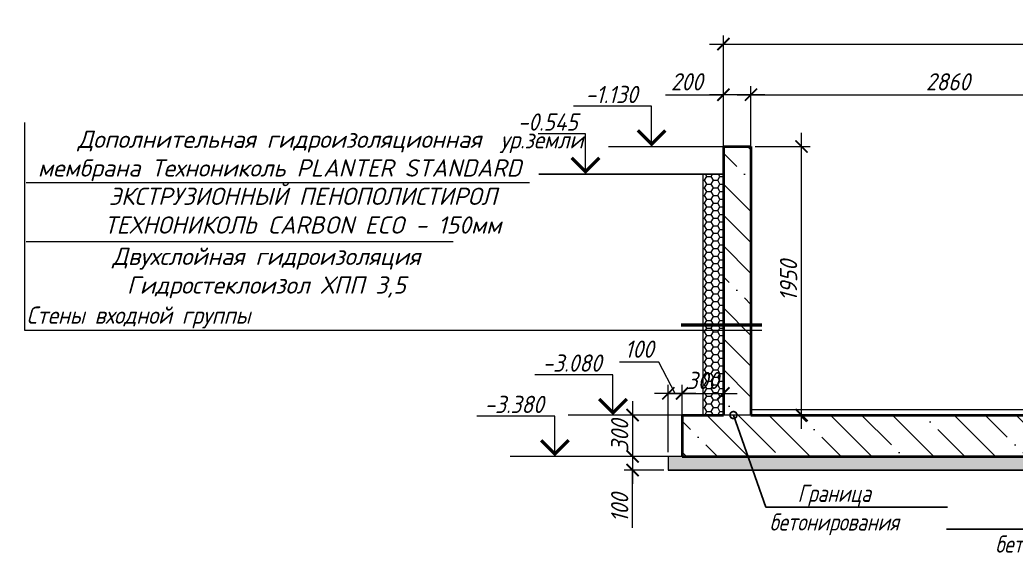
# Model space of a CAD drawing. Header units: millimetres. Extents: x 504091 to 2165846, y 135022 to 442887.
# Drawn here: x 1546873 to 1554106, y 260837 to 264744 of the extents above; entities that cross this region are included whole.
import ezdxf
from ezdxf import colors
from ezdxf.entities.mleader import LeaderData, LeaderLine
from ezdxf.math import Vec2, Vec3

# ---------------------------------------------------------------- set-up
doc = ezdxf.new("R2010")
doc.units = ezdxf.units.MM
doc.linetypes.add('IMPORT-ADSK_Штриховая_ш3 п1_5 _2_', pattern=[4.5, 3, -1.5])
doc.layers.get('Defpoints').update_dxf_attribs({"color": 255})
doc.layers.add('PS_Выноски', color=7, linetype='Continuous')
doc.layers.add('SGRAND', color=7, linetype='Continuous')
for name, color, linetype, lineweight in [('S-STRS', 31, 'Continuous', 9), ('Монолит тонкий', 204, 'Continuous', 9), ('Размер', 7, 'Continuous', 13), ('размеры', 7, 'Continuous', 9), ('Размеры КР', 164, 'Continuous', 9), ('СПДС_+АР_Выноски', 4, 'Continuous', 9)]:
    doc.layers.add(name, color=color, linetype=linetype, lineweight=lineweight)
doc.styles.add('GOST 2.304_new', font='isocpeur.ttf', dxfattribs={"width": 0.9, "oblique": 15})
doc.linetypes.add('zem', pattern='A,1.9,[130,ltypeshp.shx,S=2.4,R=135,X=0.5,Y=-1.8],2,[130,ltypeshp.shx,S=2.4,R=135,X=0.5,Y=-1.8],2,[130,ltypeshp.shx,S=2.4,R=135,X=0.5,Y=-1.8],3.8', length=9.7)
doc.linetypes.add('зигзаг', pattern='A,0.00254,-5.08,[131,ltypeshp.shx,S=5.08,R=0,X=-5.08,Y=0],-10.16,[131,ltypeshp.shx,S=5.08,R=180,X=5.08,Y=0],-5.08', length=20.32254)
doc.dimstyles.new('SPDS 1_50', dxfattribs={"dimscale": 50, "dimtxt": 2.5, "dimasz": 1.77, "dimexe": 1.25, "dimexo": 0.625, "dimtad": 1, "dimdec": 0, "dimrnd": 0.001, "dimzin": 9, "dimtxsty": 'GOST 2.304_new', "dimblk": 'ARCHTICK', "dimcen": 2.5, "dimdle": 2, "dimclrt": 256, "dimadec": 0, "dimazin": 2, "dimtfac": 0.75, "dimtdec": 0, "dimtmove": 1, "dimatfit": 3, "dimfxl": 0, "dimtolj": 1, "dimlwd": 9, "dimlwe": 9, "dimarcsym": 0})

# ---------------------------------------------------------------- blocks, each defined once
blk = doc.blocks.new('_DotSmall')
at = {"color": 0, "linetype": 'ByBlock', "lineweight": 35, "const_width": 0.5}
blk.add_lwpolyline([(-0.0625, 0, 1), (0.0625, 0, 1)], format="xyb", close=True, dxfattribs=at)
blk = doc.blocks.new('_ArchTick')
at = {"color": 0, "linetype": 'ByBlock', "const_width": 0.15}
blk.add_lwpolyline([(-0.5, -0.5), (0.5, 0.5)], dxfattribs=at)
blk = doc.blocks.new('*D3679')
at = {"layer": 'Defpoints', "color": 0, "lineweight": 20, "transparency": 16777216}
for p in [(1551980.8, 264200.9), (1551980.8, 262384.3), (1552180.8, 262283.7)]:
    blk.add_point(p, dxfattribs=at)
at = {"layer": 'Размеры КР', "color": 0, "lineweight": 9, "transparency": 16777216}
for p, q in [((1551980.8, 262415.6), (1551980.8, 264263.4)), ((1552180.8, 262315), (1552180.8, 264263.4)), ((1551560.1, 264200.9), (1551980.8, 264200.9)), ((1552280.8, 264200.9), (1551880.8, 264200.9))]:
    blk.add_line(p, q, dxfattribs=at)
at = {"layer": 'Размеры КР', "color": 0, "lineweight": 9, "transparency": 16777216, "xscale": 88.5, "yscale": 88.5, "zscale": 88.5, "rotation": 180}
blk.add_blockref('_ArchTick', (1551980.8, 264200.9), dxfattribs=at)
at = {"layer": 'Размеры КР', "color": 0, "lineweight": 9, "transparency": 16777216, "xscale": 88.5, "yscale": 88.5, "zscale": 88.5}
blk.add_blockref('_ArchTick', (1552180.8, 264200.9), dxfattribs=at)
at = {"layer": 'Размеры КР', "lineweight": 20, "transparency": 16777216, "insert": (1551715, 264294.6), "char_height": 125, "attachment_point": 5, "style": 'GOST 2.304_new'}
blk.add_mtext('\\A1;200', dxfattribs=at)
blk = doc.blocks.new('*D3675')
at = {"layer": 'Defpoints', "color": 0, "lineweight": 20, "transparency": 16777216}
for p in [(1552180.8, 263825.3), (1552547.8, 263825.3), (1552180.8, 261875.3)]:
    blk.add_point(p, dxfattribs=at)
at = {"layer": 'Размеры КР', "color": 0, "lineweight": 9, "transparency": 16777216}
for p, q in [((1552547.8, 261775.3), (1552547.8, 263925.3)), ((1552212, 263825.3), (1552610.3, 263825.3)), ((1552212, 261875.3), (1552610.3, 261875.3))]:
    blk.add_line(p, q, dxfattribs=at)
at = {"layer": 'Размеры КР', "color": 0, "lineweight": 9, "transparency": 16777216, "xscale": 88.5, "yscale": 88.5, "zscale": 88.5}
for p, rotation in [((1552547.8, 263825.3), 90), ((1552547.8, 261875.3), 270)]:
    blk.add_blockref('_ArchTick', p, dxfattribs=dict(at, rotation=rotation))
at = {"layer": 'Размеры КР', "lineweight": 20, "transparency": 16777216, "insert": (1552454.1, 262850.3), "char_height": 125, "attachment_point": 5, "rotation": 90, "style": 'GOST 2.304_new'}
blk.add_mtext('\\A1;1950', dxfattribs=at)
blk = doc.blocks.new('*D3676')
at = {"layer": 'Defpoints', "color": 0, "lineweight": 20, "transparency": 16777216}
for p in [(1551680.8, 261875.3), (1551321.7, 261575.3), (1551680.8, 261575.3)]:
    blk.add_point(p, dxfattribs=at)
at = {"layer": 'Размеры КР', "color": 0, "lineweight": 9, "transparency": 16777216}
for p, q in [((1551321.7, 261975.3), (1551321.7, 261475.3)), ((1551649.5, 261875.3), (1551259.2, 261875.3)), ((1551649.5, 261575.3), (1551259.2, 261575.3))]:
    blk.add_line(p, q, dxfattribs=at)
at = {"layer": 'Размеры КР', "color": 0, "lineweight": 9, "transparency": 16777216, "xscale": 88.5, "yscale": 88.5, "zscale": 88.5}
for p, rotation in [((1551321.7, 261875.3), 90), ((1551321.7, 261575.3), 270)]:
    blk.add_blockref('_ArchTick', p, dxfattribs=dict(at, rotation=rotation))
at = {"layer": 'Размеры КР', "lineweight": 20, "transparency": 16777216, "insert": (1551227.9, 261725.3), "char_height": 125, "attachment_point": 5, "rotation": 90, "style": 'GOST 2.304_new'}
blk.add_mtext('\\A1;300', dxfattribs=at)
blk = doc.blocks.new('*D3680')
at = {"layer": 'Defpoints', "color": 0, "lineweight": 20, "transparency": 16777216}
for p in [(1551980.8, 262032.7), (1551680.8, 261875.3), (1551980.8, 261875.3)]:
    blk.add_point(p, dxfattribs=at)
at = {"layer": 'Размеры КР', "color": 0, "lineweight": 9, "transparency": 16777216}
for p, q in [((1551680.8, 261906.6), (1551680.8, 262095.2)), ((1551980.8, 261906.6), (1551980.8, 262095.2)), ((1551580.8, 262032.7), (1552080.8, 262032.7))]:
    blk.add_line(p, q, dxfattribs=at)
at = {"layer": 'Размеры КР', "color": 0, "lineweight": 9, "transparency": 16777216, "xscale": 88.5, "yscale": 88.5, "zscale": 88.5, "rotation": 180}
blk.add_blockref('_ArchTick', (1551680.8, 262032.7), dxfattribs=at)
at = {"layer": 'Размеры КР', "color": 0, "lineweight": 9, "transparency": 16777216, "xscale": 88.5, "yscale": 88.5, "zscale": 88.5}
blk.add_blockref('_ArchTick', (1551980.8, 262032.7), dxfattribs=at)
at = {"layer": 'Размеры КР', "lineweight": 20, "transparency": 16777216, "insert": (1551830.8, 262126.4), "char_height": 125, "attachment_point": 5, "style": 'GOST 2.304_new'}
blk.add_mtext('\\A1;300', dxfattribs=at)
blk = doc.blocks.new('*D3681')
at = {"layer": 'Defpoints', "color": 0, "lineweight": 20, "transparency": 16777216}
for p in [(1551580.8, 261575.3), (1551321.7, 261475.3), (1551580.8, 261475.3)]:
    blk.add_point(p, dxfattribs=at)
at = {"layer": 'Размеры КР', "color": 0, "lineweight": 9, "transparency": 16777216}
for p, q in [((1551321.7, 261675.3), (1551321.7, 261375.3)), ((1551549.5, 261575.3), (1551259.2, 261575.3)), ((1551549.5, 261475.3), (1551259.2, 261475.3)), ((1551321.7, 261057.3), (1551321.7, 261475.3))]:
    blk.add_line(p, q, dxfattribs=at)
at = {"layer": 'Размеры КР', "color": 0, "lineweight": 9, "transparency": 16777216, "xscale": 88.5, "yscale": 88.5, "zscale": 88.5}
for p, rotation in [((1551321.7, 261575.3), 90), ((1551321.7, 261475.3), 270)]:
    blk.add_blockref('_ArchTick', p, dxfattribs=dict(at, rotation=rotation))
at = {"layer": 'Размеры КР', "lineweight": 20, "transparency": 16777216, "insert": (1551227.9, 261200.9), "char_height": 125, "attachment_point": 5, "rotation": 90, "style": 'GOST 2.304_new'}
blk.add_mtext('\\A1;100', dxfattribs=at)
blk = doc.blocks.new('*D3682')
at = {"layer": 'Defpoints', "color": 0, "lineweight": 20, "transparency": 16777216}
for p in [(1551580.8, 262032.7), (1551580.8, 261575.3), (1551680.8, 261575.3)]:
    blk.add_point(p, dxfattribs=at)
at = {"layer": 'Размеры КР', "color": 0, "lineweight": 9, "transparency": 16777216}
for p, q in [((1551513.1, 262259.9), (1551225.9, 262259.9)), ((1551630.8, 262032.7), (1551513.1, 262259.9)), ((1551580.8, 261606.6), (1551580.8, 262095.2)), ((1551680.8, 261606.6), (1551680.8, 262095.2)), ((1551780.8, 262032.7), (1551480.8, 262032.7))]:
    blk.add_line(p, q, dxfattribs=at)
at = {"layer": 'Размеры КР', "color": 0, "lineweight": 9, "transparency": 16777216, "xscale": 88.5, "yscale": 88.5, "zscale": 88.5, "rotation": 180}
blk.add_blockref('_ArchTick', (1551580.8, 262032.7), dxfattribs=at)
at = {"layer": 'Размеры КР', "color": 0, "lineweight": 9, "transparency": 16777216, "xscale": 88.5, "yscale": 88.5, "zscale": 88.5}
blk.add_blockref('_ArchTick', (1551680.8, 262032.7), dxfattribs=at)
at = {"layer": 'Размеры КР', "lineweight": 20, "transparency": 16777216, "insert": (1551369.5, 262353.6), "char_height": 125, "attachment_point": 5, "style": 'GOST 2.304_new'}
blk.add_mtext('\\A1;100', dxfattribs=at)
blk = doc.blocks.new('*D3688')
at = {"layer": 'Defpoints', "color": 0, "lineweight": 20, "transparency": 16777216}
for p in [(1555041.2, 264200.9), (1552180.8, 263356.5), (1555041.2, 262065.5)]:
    blk.add_point(p, dxfattribs=at)
at = {"layer": 'Размеры КР', "color": 0, "lineweight": 9, "transparency": 16777216}
for p, q in [((1552180.8, 263387.7), (1552180.8, 264263.4)), ((1555041.2, 262096.8), (1555041.2, 264263.4)), ((1552080.8, 264200.9), (1555141.2, 264200.9))]:
    blk.add_line(p, q, dxfattribs=at)
at = {"layer": 'Размеры КР', "color": 0, "lineweight": 9, "transparency": 16777216, "xscale": 88.5, "yscale": 88.5, "zscale": 88.5, "rotation": 180}
blk.add_blockref('_ArchTick', (1552180.8, 264200.9), dxfattribs=at)
at = {"layer": 'Размеры КР', "color": 0, "lineweight": 9, "transparency": 16777216, "xscale": 88.5, "yscale": 88.5, "zscale": 88.5}
blk.add_blockref('_ArchTick', (1555041.2, 264200.9), dxfattribs=at)
at = {"layer": 'Размеры КР', "lineweight": 20, "transparency": 16777216, "insert": (1553611, 264294.6), "char_height": 125, "attachment_point": 5, "style": 'GOST 2.304_new'}
blk.add_mtext('\\A1;2860', dxfattribs=at)
blk = doc.blocks.new('*D3703')
at = {"layer": 'Defpoints', "color": 0, "lineweight": 20, "transparency": 16777216}
for p in [(1558521.2, 264568.1), (1551980.8, 263571.3), (1558521.2, 263143.2)]:
    blk.add_point(p, dxfattribs=at)
at = {"layer": 'Размеры КР', "color": 0, "lineweight": 9, "transparency": 16777216}
for p, q in [((1551980.8, 263602.5), (1551980.8, 264630.6)), ((1558521.2, 263174.5), (1558521.2, 264630.6)), ((1551880.8, 264568.1), (1558621.2, 264568.1))]:
    blk.add_line(p, q, dxfattribs=at)
at = {"layer": 'Размеры КР', "color": 0, "lineweight": 9, "transparency": 16777216, "xscale": 88.5, "yscale": 88.5, "zscale": 88.5, "rotation": 180}
blk.add_blockref('_ArchTick', (1551980.8, 264568.1), dxfattribs=at)
at = {"layer": 'Размеры КР', "color": 0, "lineweight": 9, "transparency": 16777216, "xscale": 88.5, "yscale": 88.5, "zscale": 88.5}
blk.add_blockref('_ArchTick', (1558521.2, 264568.1), dxfattribs=at)
at = {"layer": 'Размеры КР', "lineweight": 20, "transparency": 16777216, "insert": (1555251, 264661.8), "char_height": 125, "attachment_point": 5, "style": 'GOST 2.304_new'}
blk.add_mtext('\\A1;6540', dxfattribs=at)

msp = doc.modelspace()

# ---------------------------------------------------------------- hatches: boundary and pattern name
at = {"layer": 'SGRAND', "lineweight": 20}
h = msp.add_hatch(dxfattribs=at)
h.set_pattern_fill('ANSI35', color=256, scale=50, angle=90)
h.set_pattern_definition([(135, (7529.9, 17788.52), (-224.5064, -224.5064), []), (135, (7529.9, 18013.03), (-224.5064, -224.5064), [396.875, -79.375, 0, -79.375])])
h.paths.add_polyline_path([(1557800.4772, 263425.3035), (1558321.2349, 263425.3035), (1558398.1437, 263425.3035, -0.508313828), (1558406.3021, 263431.2549), (1558468.5275, 263625.3035), (1557441.1968, 263625.3035), (1557441.1968, 263430.3333), (1557141.1968, 263430.3333), (1557141.1968, 263235.3631), (1556841.1968, 263235.3631), (1556841.1968, 263040.393), (1556541.1968, 263040.393), (1556541.1968, 262845.4228), (1556241.1968, 262845.4228), (1556241.1968, 262650.4527), (1555941.1968, 262650.4527), (1555941.1968, 262455.4825), (1555641.1968, 262455.4825), (1555641.1968, 262260.5123), (1555341.1968, 262260.5123), (1555341.1968, 262065.5422), (1555041.1968, 262065.5422), (1555041.1968, 261875.3035), (1555235.2364, 261875.3035, -0.433167119), (1555243.4564, 261879.2501, -0.22762522), (1555247.1571, 261875.3035), (1555541.1968, 261875.3035), (1555541.1968, 261956.9959)])
h.paths.add_polyline_path([(1555241.926, 261875.3035), (1555041.1968, 261875.3035), (1552180.797, 261875.3035), (1551980.797, 261875.3035), (1551680.797, 261875.3035), (1551680.797, 261575.3035), (1555125.5973, 261575.3035)])
h.paths.add_polyline_path([(1552180.797, 263825.3035), (1551980.797, 263825.3035), (1551980.797, 262199.5324), (1552053.6959, 261875.3035), (1552180.797, 261875.3035)])
h.paths.add_polyline_path([(1551980.797, 262199.5324), (1551980.797, 261875.3035), (1552053.6959, 261875.3035)], flags=17)
h.paths.add_polyline_path([(1558421.2349, 261875.3035), (1558321.2349, 261875.3035), (1555541.1968, 261875.3035), (1555247.1571, 261875.3035), (1555241.926, 261875.3035), (1555125.5973, 261575.3035), (1558644.5551, 261575.3035)])
h.paths.add_polyline_path([(1558821.2349, 261875.3035), (1558521.2349, 261875.3035), (1558421.2349, 261875.3035), (1558644.5551, 261575.3035), (1558821.2349, 261575.3035)])
h.paths.add_polyline_path([(1558521.2349, 263425.3035), (1558321.2349, 263425.3035), (1558321.2349, 261875.3035), (1558521.2349, 261875.3035)])
h.paths.add_polyline_path([(1558521.2349, 263625.3035), (1558468.5275, 263625.3035), (1558406.3021, 263431.2549), (1558404.3937, 263425.3035), (1558521.2349, 263425.3035)])
h = msp.add_hatch(dxfattribs=at)
h.set_pattern_fill('HONEY', color=256, scale=10)
h.paths.add_polyline_path([(1551980.797, 263625.3035), (1551830.797, 263625.3035), (1551830.797, 261875.3035), (1551980.797, 261875.3035)])
h.paths.add_polyline_path([(1551643.1896, 261983.7161), (1551941.9396, 261983.7161), (1552021.7538, 262281.5865), (1551723.0038, 262281.5865)], flags=9)
h = msp.add_hatch(dxfattribs=at)
h.set_pattern_fill('AR-CONC', color=256, scale=0.5)
h.set_pattern_definition([(50, (386283.35, 21806.51), (91.0923345, -7.969543), [9.525, -104.775]), (355, (386283.35, 21806.51), (-17.621711, 95.5284226), [7.62, -83.820292]), (100.451445, (386290.94, 21805.85), (73.4706235, 87.558876), [8.0950044, -89.045122]), (46.1842, (386283.35, 21831.91), (135.53952, -21.021164), [14.2875, -157.1625]), (96.635558, (386294.64, 21830.16), (118.702067, 123.713062), [12.142512, -133.567804]), (351.184151, (386283.35, 21831.91), (118.702067, 123.713062), [11.429984, -125.729866]), (21, (386296.05, 21825.56), (75.8071956, -51.132599), [9.525, -104.775]), (326, (386296.05, 21825.56), (30.901014, 92.093983), [7.62, -83.82]), (71.451445, (386302.37, 21821.3), (106.7082096, 40.9613844), [8.0950044, -89.044969]), (37.5, (386283.35, 21806.512), (1.5443016, 42.2775194), [0, -82.804, 0, -85.09, 0, -84.1375]), (7.5, (386283.35, 21806.51), (33.4098313, 50.0902874), [0, -48.514, 0, -80.899, 0, -32.0675]), (327.5, (386255.03, 21806.512), (67.7952976, -2.864372), [0, -31.75, 0, -99.06, 0, -131.445]), (317.5, (386242.33, 21806.51), (74.0645907, 12.7132455), [0, -41.275, 0, -65.786, 0, -93.345])])
h.paths.add_polyline_path([(1558921.2349, 261575.3035), (1553360.797, 261575.3035), (1551590.797, 261575.3035), (1551580.8655, 261575.3035), (1551580.8655, 261475.3035), (1558921.2349, 261475.3035)])

# ---------------------------------------------------------------- linework, layer by layer
at = {"layer": 'PS_Выноски', "linetype": 'zem'}
for p, q in [((1550641.0888, 263625.3035), (1551980.797, 263625.3035)), ((1551580.797, 261475.3035), (1558921.2349, 261475.3035))]:
    msp.add_line(p, q, dxfattribs=at)
at = {"layer": 'S-STRS', "color": 18, "linetype": 'IMPORT-ADSK_Штриховая_ш3 п1_5 _2_', "true_color": 0x000000}
msp.add_lwpolyline([(1552180.797, 261915.3035), (1555021.1968, 261915.3035), (1555021.1968, 262095.5422), (1555321.1968, 262095.5422)], dxfattribs=at)
at = {"layer": 'SGRAND', "lineweight": 20}
for p, q in [((1551830.797, 263625.3035), (1551830.797, 261875.3035)), ((1551680.797, 261575.3035), (1551580.797, 261575.3035)), ((1551580.797, 261575.3035), (1551580.797, 261475.3035)), ((1551580.797, 261475.3035), (1558921.2349, 261475.3035))]:
    msp.add_line(p, q, dxfattribs=at)
at = {"layer": 'Монолит тонкий', "lineweight": 40, "ltscale": 100}
for p, q in [((1551980.797, 263825.3035), (1551980.797, 261875.3035)), ((1551980.797, 263825.3035), (1552180.797, 263825.3035)), ((1552180.797, 263825.3035), (1552180.797, 261875.3035)), ((1551680.797, 261875.3035), (1551680.797, 261575.3035)), ((1551680.797, 261875.3035), (1551980.797, 261875.3035)), ((1552180.797, 261875.3035), (1555041.1968, 261875.3035)), ((1551680.797, 261575.3035), (1558821.2349, 261575.3035))]:
    msp.add_line(p, q, dxfattribs=at)
at = {"layer": 'размеры', "ltscale": 50}
for points in [[(1551459.3277, 263825.3035), (1551459.3277, 264117.6071), (1550892.2061, 264117.6071)], [(1550979.613, 263625.3035), (1550979.613, 263917.6071), (1550413.4915, 263917.6071)], [(1551179.1365, 261875.3035), (1551179.1365, 262167.6071), (1550612.0149, 262167.6071)], [(1550757.5083, 261575.3035), (1550757.5083, 261867.6071), (1550190.3867, 261867.6071)]]:
    msp.add_lwpolyline(points, dxfattribs=at)
at = {"layer": 'размеры', "ltscale": 50, "const_width": 24}
for points in [[(1551359.3277, 263942.274), (1551459.3277, 263842.274), (1551559.3277, 263942.274)], [(1550879.613, 263742.274), (1550979.613, 263642.274), (1551079.613, 263742.274)], [(1551279.1365, 261992.274), (1551179.1365, 261892.274), (1551079.1365, 261992.274)], [(1550857.5083, 261692.274), (1550757.5083, 261592.274), (1550657.5083, 261692.274)]]:
    msp.add_lwpolyline(points, dxfattribs=at)
at = {"layer": 'Размеры КР', "lineweight": 20}
for p, q in [((1551145.6796, 263825.3035), (1551981.797, 263825.3035)), ((1551680.797, 261875.3035), (1550853.5027, 261875.3035)), ((1551259.1688, 261575.3035), (1550431.8745, 261575.3035))]:
    msp.add_line(p, q, dxfattribs=at)
at = {"layer": 'Размеры КР', "lineweight": 50}
msp.add_line((1552259.7329, 262527.2908), (1551675.4078, 262527.2908), dxfattribs=at)
at = {"layer": 'Размеры КР', "linetype": 'зигзаг', "lineweight": 20}
msp.add_line((1552180.797, 261875.3035), (1551980.797, 261875.3035), dxfattribs=at)
at = {"layer": 'СПДС_+АР_Выноски', "color": 251, "ltscale": 100, "true_color": 0x636466}
for p, q in [((1549764.0312, 262713.112), (1546917.235, 262713.112)), ((1552259.7329, 262488.112), (1546909.0654, 262488.112))]:
    msp.add_line(p, q, dxfattribs=at)

# ---------------------------------------------------------------- texts
at = {"layer": 'размеры', "ltscale": 50, "style": 'GOST 2.304_new', "oblique": 15, "width": 0.9}
for s, p in [('-1.130', (1550978.7138, 264140.0803)), ('-0.545', (1550487.7492, 263940.0803)), ('ур.земли', (1550361.1041, 263811.2298)), ('-3.080', (1550667.719, 262190.0803)), ('-3.380', (1550246.0908, 261890.0803))]:
    msp.add_text(s, height=125, dxfattribs=at).set_placement(p)
at = {"layer": 'СПДС_+АР_Выноски', "color": 7, "ltscale": 100, "style": 'GOST 2.304_new', "oblique": 15, "width": 0.9}
msp.add_text('Стены входной группы', height=125, dxfattribs=at).set_placement((1546921.0139, 262538.112))

# ---------------------------------------------------------------- dimensions: what is measured, and where the dimension line sits
at = {"layer": 'Размеры КР', "lineweight": 20}
for base, p1, p2, picture, middle in [((1558521.2349, 264568.0801), (1551980.797, 263571.2661), (1558521.2349, 263143.2023), '*D3703', (1555251.016, 264661.8301)), ((1555041.1968, 264200.8964), (1552180.797, 263356.4702), (1555041.1968, 262065.5422), '*D3688', (1553610.9969, 264294.6464))]:
    dim = msp.add_linear_dim(base=base, p1=p1, p2=p2, dimstyle='SPDS 1_50', dxfattribs=at)
    dim.commit()
    dim.dimension.update_dxf_attribs({"geometry": picture, "text_midpoint": middle})
for base, p1, p2, angle, picture, middle in [((1551980.797, 264200.8964), (1552180.797, 262283.7044), (1551980.797, 262384.3442), 180, '*D3679', (1551715.0015, 264072.6394)), ((1551580.797, 262032.6513), (1551680.797, 261575.3035), (1551580.797, 261575.3035), 180, '*D3682', (1551481.8523, 262259.8978)), ((1551980.797, 262032.6513), (1551680.797, 261875.3035), (1551980.797, 261875.3035), 180, '*D3680', (1551830.797, 262032.6513)), ((1551321.6688, 261575.3035), (1551680.797, 261875.3035), (1551680.797, 261575.3035), 90, '*D3676', (1551321.6688, 261725.3035)), ((1551321.6688, 261475.3035), (1551580.797, 261575.3035), (1551580.797, 261475.3035), 90, '*D3681', (1551286.7176, 261200.9283))]:
    dim = msp.add_linear_dim(base=base, p1=p1, p2=p2, angle=angle, dimstyle='SPDS 1_50', dxfattribs=at)
    dim.commit()
    dim.dimension.update_dxf_attribs({"geometry": picture, "text_midpoint": middle, "dimtype": 160})
dim = msp.add_linear_dim(base=(1552547.8193, 263825.3035), p1=(1552180.797, 261875.3035), p2=(1552180.797, 263825.3035), angle=90, dimstyle='SPDS 1_50', dxfattribs=at)
dim.commit()
dim.dimension.update_dxf_attribs({"geometry": '*D3675', "text_midpoint": (1552454.0693, 262850.3035)})

# ---------------------------------------------------------------- leaders
at = {"layer": 'Размер', "ltscale": 20}
ml = msp.add_multileader_mtext('Standard', dxfattribs=at)
ml.set_content('\\A1;{\\W0.8;Граница бетонирования}', color=256, style='GOST 2.304_new')
ml.set_leader_properties()
ml.set_arrow_properties(name='DOTSMALL')
ml.build(insert=Vec2(0, 0))
ml.multileader.update_dxf_attribs({"text_left_attachment_type": 6, "text_right_attachment_type": 6, "dogleg_length": 1, "arrow_head_size": 100})
ctx = ml.context
ctx.base_point, ctx.char_height, ctx.arrow_head_size, ctx.landing_gap_size, ctx.plane_origin = Vec3(1552308.6913, 261207.5905), 125, 100, 0, Vec3(1573534.267, 406951.0215)
ctx.left_attachment, ctx.right_attachment, ctx.text_align_type = 6, 6, 1
notes = []
notes.append((ctx, [(0, (1, 1, 0), (1552288.6913, 261207.5905), (1, 0), 20, [(0, [(1552053.6959, 261875.3035)], 0, [])])]))
ctx.mtext.insert, ctx.mtext.width, ctx.mtext.alignment, ctx.mtext.flow_direction = Vec3(1552785.4381, 261370.0905), 1286.674802, 2, 5
ml = msp.add_multileader_mtext('Standard', dxfattribs=at)
ml.set_content('\\A1;{\\W0.8;Граница бетонирования}', color=256, style='GOST 2.304_new')
ml.set_leader_properties()
ml.set_arrow_properties(name='DOTSMALL')
ml.build(insert=Vec2(0, 0))
ml.multileader.update_dxf_attribs({"text_left_attachment_type": 6, "text_right_attachment_type": 6, "dogleg_length": 1, "arrow_head_size": 100})
ctx = ml.context
ctx.base_point, ctx.char_height, ctx.arrow_head_size, ctx.landing_gap_size, ctx.plane_origin = Vec3(1553947.4187, 261047.4414), 125, 100, 0, Vec3(1576491.627, 407047.4979)
ctx.left_attachment, ctx.right_attachment, ctx.text_align_type = 6, 6, 1
notes.append((ctx, [(1, (1, 1, 0), (1554920.9124, 261047.4414), (-1, 0), 20, [(1, [(1555241.1968, 261873.4228)], 0, [])])]))
ctx.mtext.insert, ctx.mtext.width, ctx.mtext.alignment, ctx.mtext.flow_direction = Vec3(1554424.1655, 261209.9414), 1286.674802, 2, 5
for ctx, leaders in notes:
    for number, flags, end, landing, length, lines in leaders:
        leader = LeaderData()
        leader.index, (leader.has_last_leader_line, leader.has_dogleg_vector, leader.attachment_direction) = number, flags
        leader.last_leader_point, leader.dogleg_vector, leader.dogleg_length = Vec3(end), Vec3(landing), length
        for number, points, colour, breaks in lines:
            line = LeaderLine()
            line.index, line.vertices, line.color, line.breaks = number, Vec3.list(points), colors.encode_raw_color(colour), breaks
            leader.lines.append(line)
        ctx.leaders.append(leader)

# ---------------------------------------------------------------- next in the draw order: texts
at = {"layer": 'Размер', "ltscale": 20, "insert": (1548758.229, 263940.0994), "char_height": 125, "width": 3630.396291, "attachment_point": 2, "style": 'GOST 2.304_new', "bg_fill": 2}
msp.add_mtext('\\A1;{\\W1;Дополнительная гидроизоляционная мембрана Технониколь PLANTER STANDARD}', dxfattribs=at)

# ---------------------------------------------------------------- next in the draw order: texts
at = {"layer": 'Размер', "ltscale": 20, "insert": (1548927.1932, 263525.9358), "char_height": 125, "width": 3983.459268, "attachment_point": 2, "style": 'GOST 2.304_new', "bg_fill": 2}
msp.add_mtext('\\A1;{\\W1;ЭКСТРУЗИОННЫЙ ПЕНОПОЛИСТИРОЛ ТЕХНОНИКОЛЬ CARBON ECO - 150мм}', dxfattribs=at)

# ---------------------------------------------------------------- next in the draw order: linework, layer by layer
at = {"layer": 'СПДС_+АР_Выноски', "color": 251, "ltscale": 100, "true_color": 0x636466}
msp.add_line((1550573.4271, 263561.408), (1546917.235, 263561.408), dxfattribs=at)

# ---------------------------------------------------------------- next in the draw order: texts
at = {"layer": 'Размер', "ltscale": 20, "insert": (1548662.5897, 263090.0461), "char_height": 125, "width": 3454.252384, "attachment_point": 2, "style": 'GOST 2.304_new', "bg_fill": 2}
msp.add_mtext('\\A1;{\\W1;Двухслойная гидроизоляция Гидростеклоизол ХПП 3,5}', dxfattribs=at)

# ---------------------------------------------------------------- next in the draw order: linework, layer by layer
at = {"layer": 'СПДС_+АР_Выноски', "color": 251, "ltscale": 100, "true_color": 0x636466}
for p, q in [((1546909.0654, 262488.112), (1546909.0654, 264000.2963)), ((1550018.0014, 263132.4672), (1546917.235, 263132.4672))]:
    msp.add_line(p, q, dxfattribs=at)

doc.saveas('drawing.dxf')
